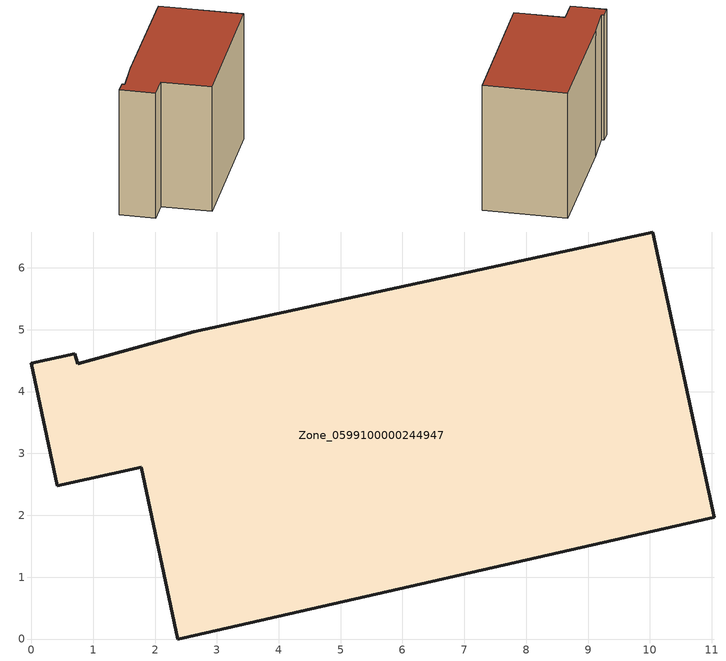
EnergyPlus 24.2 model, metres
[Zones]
Zone_0599100000244947
 floor ground (C_G): 0,4.46 0.71,4.61 0.75,4.45 2.63,4.97 10.05,6.58 11.04,1.97 2.37,0 1.78,2.78 0.42,2.48 z0
 wall outside (C_F): 11.04,1.97 10.05,6.58 2.63,4.97 0.75,4.45 0.71,4.61 0,4.46 0.42,2.48 1.78,2.78 2.37,0 11.04,1.97 z0:7.52
 roof outside (C_R): 0.71,4.61 0,4.46 0.42,2.48 1.78,2.78 2.37,0 11.04,1.97 10.05,6.58 2.63,4.97 0.75,4.45 z7.52
[BUILDING]
Pand.0599100000244947: North Axis=0; Terrain=City; Loads Convergence Tolerance Value=0.04; Temperature Convergence Tolerance Value=0.4; Solar Distribution=FullExterior; Maximum Number of Warmup Days=25; Minimum Number of Warmup Days=1
[Site:Location]
Rotterdam.The.Hague.AP_ZH_NLD Design_Conditions: Latitude=51.96; Longitude=4.45; Time Zone=1; Elevation=-4.5
[SITE:GROUNDTEMPERATURE:BUILDINGSURFACE]
18, 18, 18, 18, 18, 18, 18, 18, 18, 18, 18, 18
[MATERIAL] Thermal Absorptance=0.9; Solar Absorptance=0.7; Visible Absorptance=0.7
Name | Roughness | Thickness | Conductivity | Density | Specific Heat
G.TI.1946 | MediumSmooth | 0.15 | 1 | 540 | 1210
F.TI.1946 | Rough | 0.3 | 0.857143 | 1920 | 840
R.TI.1946 | MediumRough | 0.2 | 0.1 | 1500 | 1000
[CONSTRUCTION]
C_G: G.TI.1946
C_F: F.TI.1946
C_R: R.TI.1946
[ZONE]
Zone_0599100000244947: Type=1; Multiplier=1; Ceiling Height=Autocalculate; Volume=Autocalculate; Floor Area=autocalculate; Part of Total Floor Area=Yes
[ZONEINFILTRATION:DESIGNFLOWRATE]
Infil_Zone_0599100000244947: Zone or ZoneList or Space or SpaceList=Zone_0599100000244947; Schedule=AlwaysOn; Design Flow Rate Calculation Method=Flow/Area; Flow Rate per Floor Area=0.003; Constant Term Coefficient=1; Temperature Term Coefficient=0; Velocity Term Coefficient=0; Velocity Squared Term Coefficient=0
[HVACTEMPLATE:ZONE:IDEALLOADSAIRSYSTEM]
Zone_0599100000244947: Maximum Heating Supply Air Temperature=50; Minimum Cooling Supply Air Temperature=13; Maximum Heating Supply Air Humidity Ratio=0.0156; Minimum Cooling Supply Air Humidity Ratio=0.0077; Heating Limit=NoLimit; Cooling Limit=NoLimit; Dehumidification Control Type=ConstantSensibleHeatRatio; Cooling Sensible Heat Ratio=0.7; Dehumidification Setpoint=60; Humidification Control Type=None; Humidification Setpoint=30; Outdoor Air Method=None; Outdoor Air Flow Rate per Person=0.00944; Outdoor Air Flow Rate per Zone Floor Area=0; Outdoor Air Flow Rate per Zone=0; Demand Controlled Ventilation Type=None; Outdoor Air Economizer Type=NoEconomizer; Heat Recovery Type=None; Sensible Heat Recovery Effectiveness=0.7; Latent Heat Recovery Effectiveness=0.65
[ZONECONTROL:THERMOSTAT]
ThermostatControl_Zone_0599100000244947: Zone or ZoneList=Zone_0599100000244947; Control Type Schedule=DualSetpointControlType; Control 1=Thermostat_Zone_0599100000244947; Temperature Difference Between Cutout And Setpoint=0
[THERMOSTATSETPOINT:DUALSETPOINT]
Thermostat_Zone_0599100000244947: Heating Setpoint Temperature Schedule=HeatingSetpoint_Zone_0599100000244947; Cooling Setpoint Temperature Schedule=CoolingSetpoint_Zone_0599100000244947
[SCHEDULE:COMPACT]
HeatingSetpoint_Zone_0599100000244947: Through: 12/31, For: AllDays, Until: 24:00, 21
CoolingSetpoint_Zone_0599100000244947: Through: 12/31, For: AllDays, Until: 24:00, 24
DualSetpointControlType: Through: 12/31, For: AllDays, Until: 24:00, 4
AlwaysOn: Through: 12/31, For: AllDays, Until: 24:00, 1
